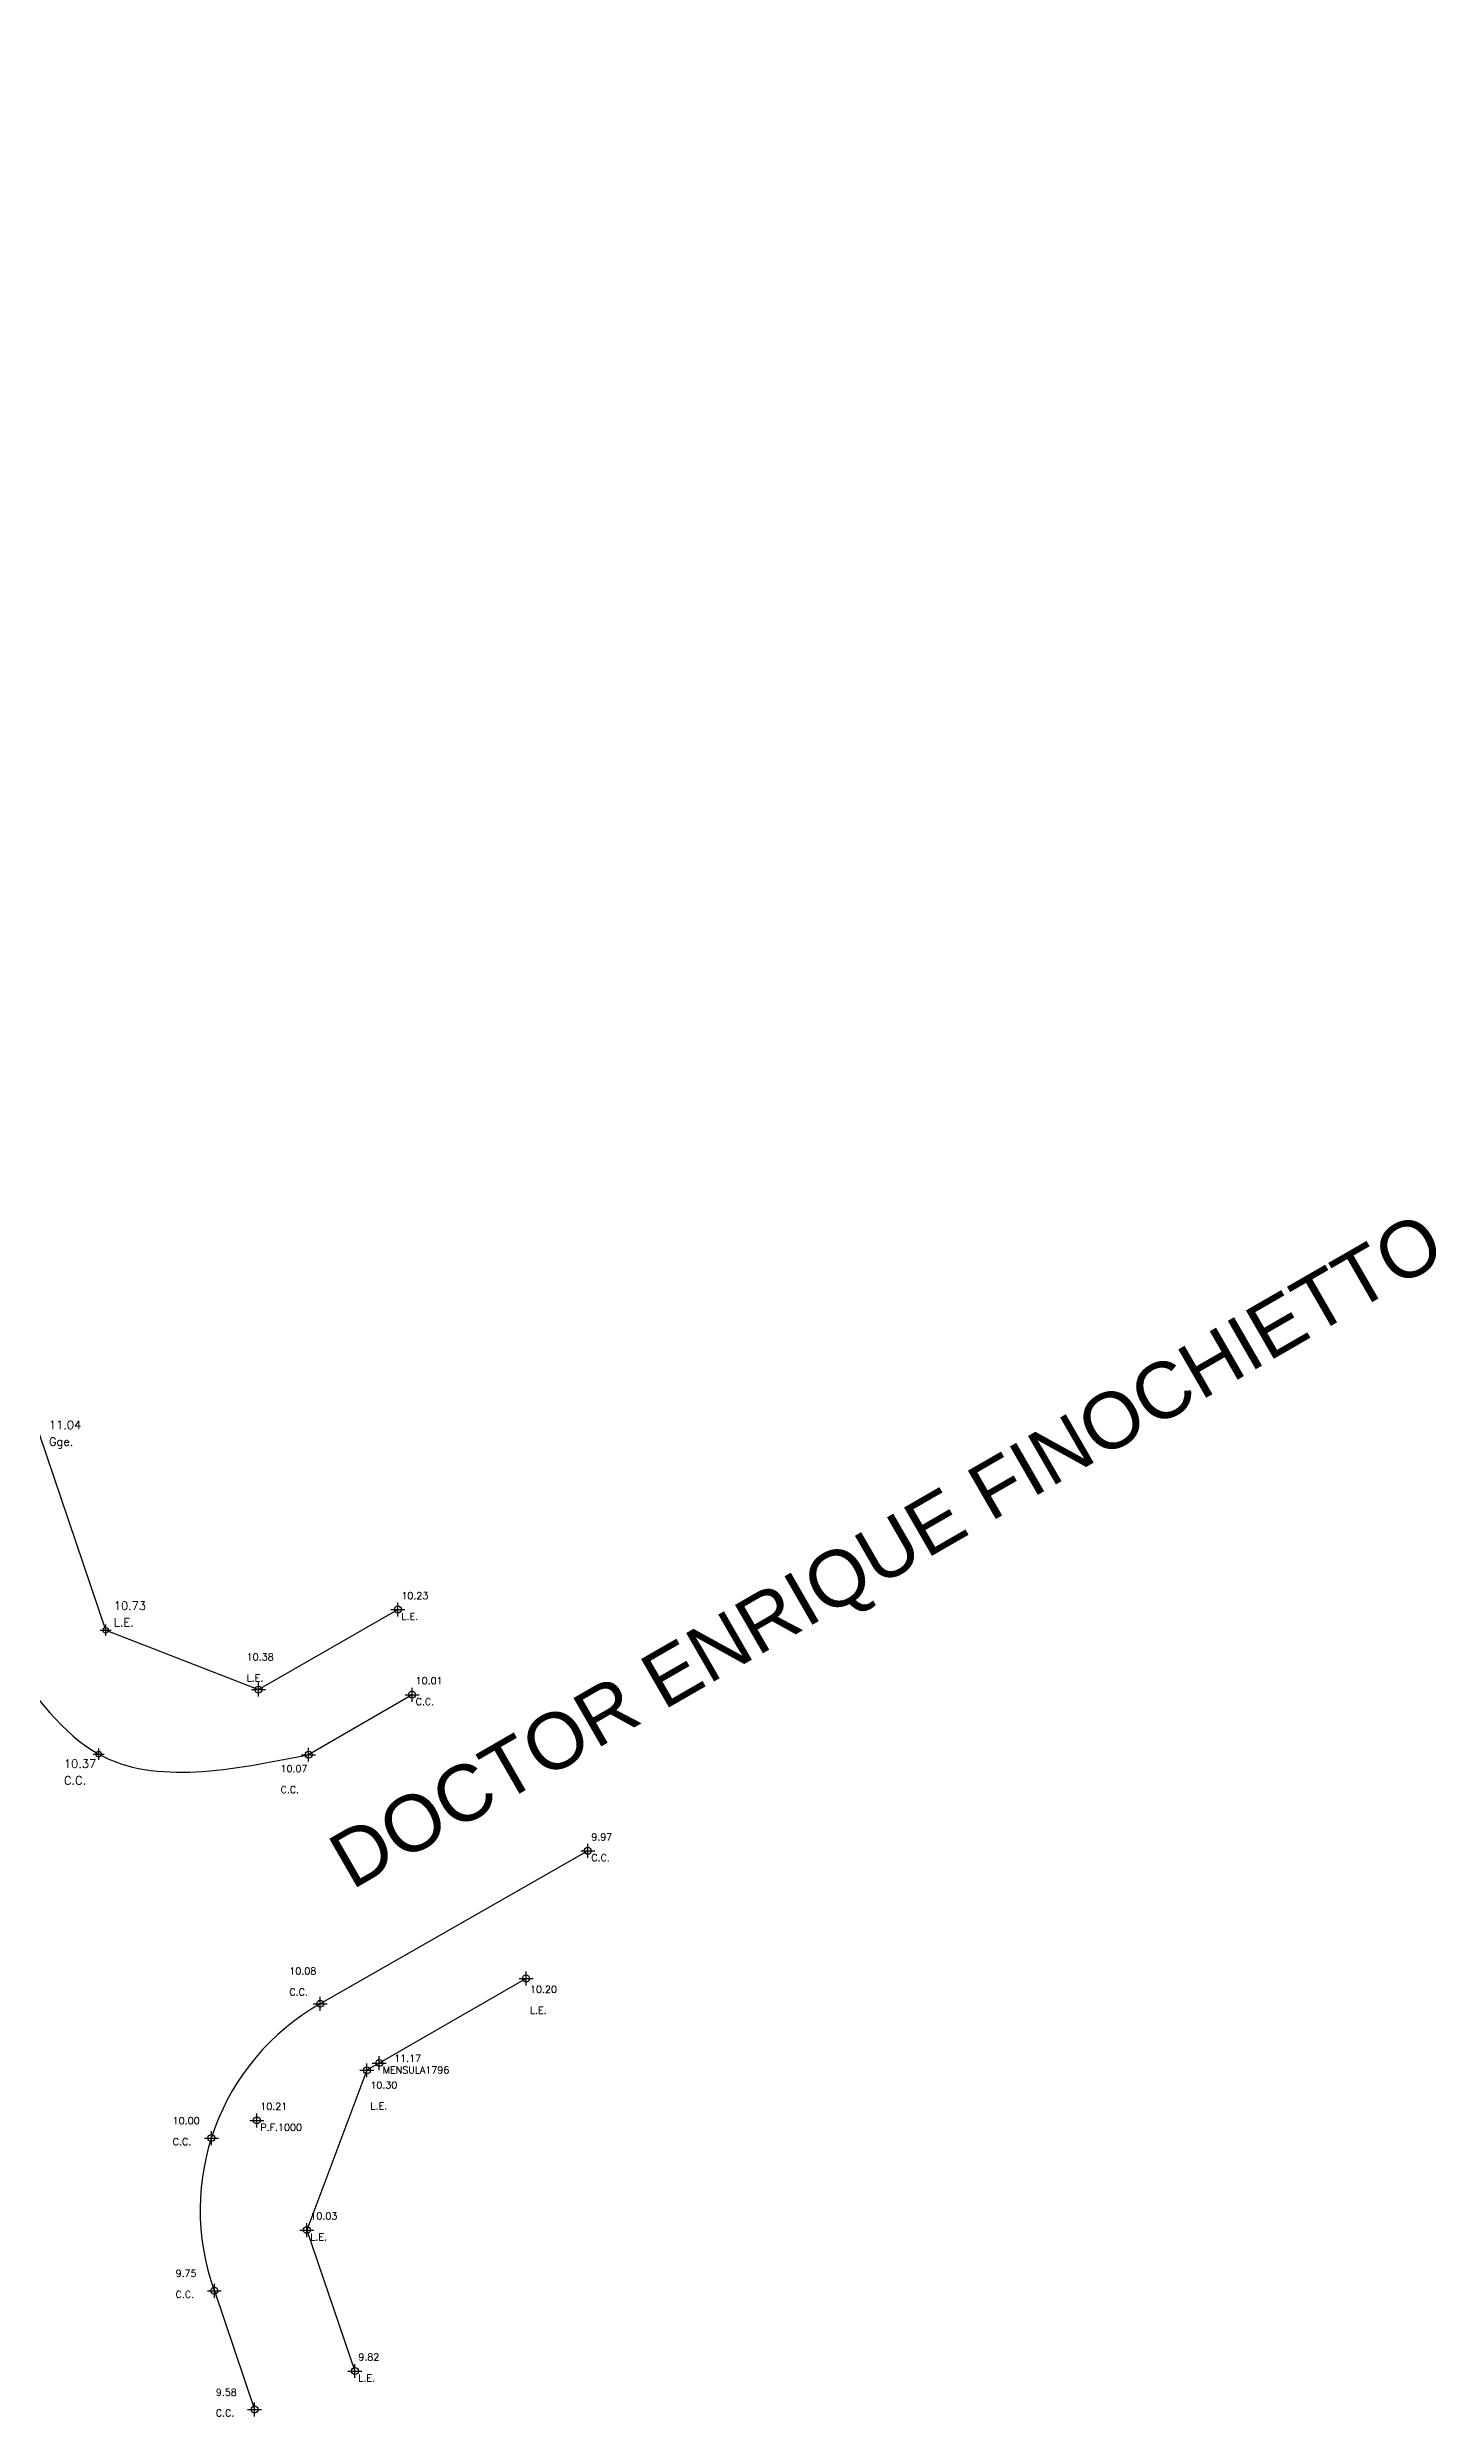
# Model space of a CAD drawing. Header units: metres. Extents: x 27389 to 27997, y 69801 to 70692.
# Drawn here: x 27947.2 to 27996.9, y 69814.1 to 69898.9 of the extents above; entities that cross this region are included whole.
import ezdxf
from ezdxf.enums import TextEntityAlignment as Align

# ---------------------------------------------------------------- set-up
doc = ezdxf.new("R2010")
doc.units = ezdxf.units.M
doc.header["$PDMODE"] = 34
doc.header["$PDSIZE"] = 0.25
for name, color, linetype in [('C.C.', 1, 'Continuous'), ('CODIGOS', 7, 'Continuous'), ('COTAS', 7, 'Continuous'), ('L.E.', 130, 'Continuous'), ('PUNTOS', 7, 'Continuous'), ('TEXTOS', 3, 'Continuous')]:
    doc.layers.add(name, color=color, linetype=linetype)
doc.styles.add('NOMENCLATURA', font='arial.ttf')
doc.styles.get("Standard").update_dxf_attribs({"font": 'simplex.shx'})

# ---------------------------------------------------------------- blocks, each defined once
blk = doc.blocks.new('*U8')
at = {"color": 0, "linetype": 'ByBlock', "lineweight": -2, "transparency": 16777216}
for p, q in [((-1, 0), (1, 0)), ((0, -1), (0, 1))]:
    blk.add_line(p, q, dxfattribs=at)
blk.add_circle((0, 0), 0.5, dxfattribs=at)

msp = doc.modelspace()

# ---------------------------------------------------------------- linework, layer by layer
at = {"layer": 'C.C.'}
for p, q in [((27960.234, 69839.968), (27956.529, 69837.823)), ((27966.522, 69834.382), (27956.947, 69828.908)), ((27953.155, 69818.635), (27954.596, 69814.386))]:
    msp.add_line(p, q, dxfattribs=at)
at = {"layer": 'C.C.', "flags": 128}
msp.add_lwpolyline([(27948.923, 69837.882, 0.00436), (27949.015, 69837.844)], format="xyb", dxfattribs=at)
at = {"layer": 'C.C.'}
msp.add_arc((27961.146, 69821.522), 8.497, 119.61985, 199.85963, dxfattribs=at)
msp.add_spline([(27945.731, 69841.306), (27949.015, 69837.844), (27956.529, 69837.823)], degree=3, dxfattribs=at)
at = {"layer": 'L.E.'}
for p, q in [((27949.265, 69842.277), (27954.734, 69840.153)), ((27954.734, 69840.153), (27959.726, 69843.019)), ((27964.312, 69829.813), (27959.06, 69826.786)), ((27958.616, 69826.525), (27956.466, 69820.807)), ((27959.06, 69826.786), (27958.616, 69826.525)), ((27956.466, 69820.807), (27958.186, 69815.763))]:
    msp.add_line(p, q, dxfattribs=at)
at = {"layer": 'L.E.', "flags": 128}
msp.add_lwpolyline([(27949.265, 69842.277), (27946.884, 69849.327), (27944.925, 69854.969), (27942.011, 69863.231), (27941.146, 69865.858), (27938.984, 69871.976), (27937.818, 69875.672), (27935.285, 69883.253), (27933.973, 69886.314), (27930.306, 69897.433), (27924.537, 69914.136), (27909.566, 69943.916), (27907.947, 69946.86), (27903.211, 69955.781, -0.285599), (27904.293, 69959.537, -0.384376)], format="xyb", dxfattribs=at)
at = {"layer": 'PUNTOS', "color": 2}
for p in [(27959.726, 69843.019), (27954.734, 69840.153), (27960.234, 69839.968), (27956.529, 69837.823), (27966.522, 69834.382), (27964.312, 69829.813), (27956.947, 69828.908), (27959.06, 69826.786), (27958.616, 69826.525), (27954.675, 69824.733), (27953.051, 69824.102), (27956.466, 69820.807), (27953.155, 69818.635), (27958.186, 69815.763), (27954.596, 69814.386)]:
    msp.add_point(p, dxfattribs=at)

# ---------------------------------------------------------------- block references
at = {"layer": 'L.E.', "color": 1, "xscale": 0.2, "yscale": 0.2, "zscale": 0.2}
for p in [(27949.265, 69842.277, 10.733), (27949.015, 69837.844, 10.37)]:
    msp.add_blockref('*U8', p, dxfattribs=at)

# ---------------------------------------------------------------- texts
at = {"layer": 'CODIGOS', "color": 3}
for s, p in [('L.E.', (27959.851, 69842.644)), ('L.E.', (27954.311, 69840.448)), ('C.C.', (27960.359, 69839.593)), ('C.C.', (27955.525, 69836.442)), ('C.C.', (27966.647, 69834.007)), ('C.C.', (27955.838, 69829.209)), ('L.E.', (27964.453, 69828.549)), ('MENSULA1796', (27959.185, 69826.411)), ('L.E.', (27958.741, 69825.119)), ('P.F.1000', (27954.8, 69824.358)), ('C.C.', (27951.663, 69823.846)), ('L.E.', (27956.591, 69820.432)), ('C.C.', (27951.767, 69818.379)), ('L.E.', (27958.311, 69815.388)), ('C.C.', (27953.208, 69814.13))]:
    msp.add_text(s, height=0.25, dxfattribs=at).set_placement(p)
at = {"layer": 'COTAS', "color": 1}
for s, p in [('10.23  ', (27959.851, 69843.394)), ('10.38  ', (27954.311, 69841.198)), ('10.01  ', (27960.359, 69840.343)), ('10.07  ', (27955.525, 69837.192)), ('9.97   ', (27966.647, 69834.757)), ('10.08  ', (27955.838, 69829.959)), ('10.20  ', (27964.453, 69829.299)), ('11.17  ', (27959.591, 69826.833)), ('10.30  ', (27958.741, 69825.869)), ('10.21  ', (27954.8, 69825.108)), ('10.00  ', (27951.663, 69824.596)), ('10.03  ', (27956.591, 69821.182)), ('9.75   ', (27951.767, 69819.129)), ('9.82   ', (27958.311, 69816.138)), ('9.58   ', (27953.208, 69814.88))]:
    msp.add_text(s, height=0.25, dxfattribs=at).set_placement(p)
at = {"layer": 'L.E.', "color": 3, "char_height": 0.3, "attachment_point": 1}
for s, insert in [('Gge.', (27947.234, 69849.177, 11.045)), ('L.E.', (27949.554, 69842.706, 10.733)), ('C.C.', (27947.771, 69837.051, 10.37))]:
    msp.add_mtext(s, dxfattribs=dict(at, insert=insert))
at = {"layer": 'L.E.', "color": 1, "char_height": 0.3, "attachment_point": 7}
for s, insert in [('11.04', (27947.234, 69849.477, 11.045)), ('10.73', (27949.554, 69843.006, 10.733)), ('10.37', (27947.771, 69837.351, 10.37))]:
    msp.add_mtext(s, dxfattribs=dict(at, insert=insert))
at = {"layer": 'TEXTOS', "color": 3, "linetype": 'Continuous', "lineweight": 5, "style": 'NOMENCLATURA'}
msp.add_text('DOCTOR ENRIQUE FINOCHIETTO', height=2, rotation=29.95768, dxfattribs=at).set_placement((27977.203, 69845.148), align=Align.MIDDLE_CENTER)

doc.saveas('drawing.dxf')
